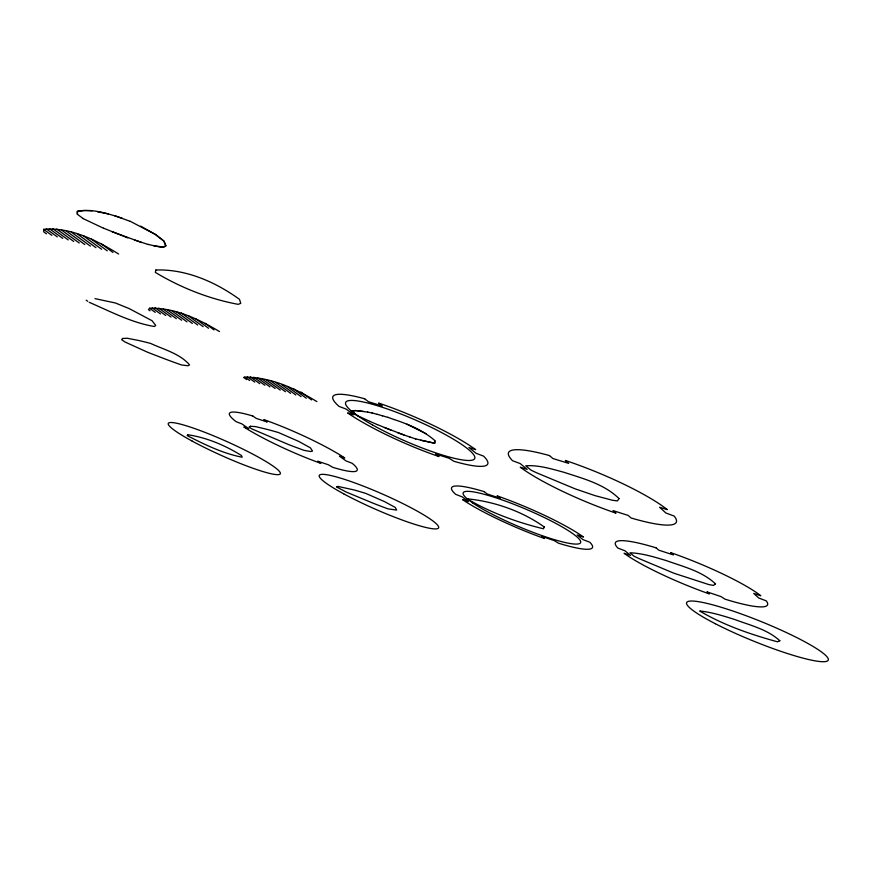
<?xml version="1.0" encoding="UTF-8"?>
<svg xmlns="http://www.w3.org/2000/svg" width="872" height="872" viewBox="0 0 872 872"><rect width="100%" height="100%" fill="white"/><g stroke="black" fill="none" stroke-linecap="round" stroke-linejoin="round"><path stroke-width="1.31" d="M77.488 214.283L77.51 211.438L84.072 210.555L92.258 210.806M434.725 440.6L434.583 443.183L420.74 440.284M219.472 331.545C198.445 318.923 174.564 307.5 149.548 308.241L148.513 309.702L150.06 310.813M316.863 401.589C295.314 388.476 269.372 376.344 243.67 377.413L246.623 379.549M46.478 233.838L43.785 231.898L43.6 229.358C70.403 226.905 96.585 240.258 118.625 254.025M363.461 411.421L355.874 410.625L351.46 411.181L357.084 415.454M367.679 412.129L355.634 410.505L351.187 411.072L356.921 415.421L370.099 421.449M97.49 211.765L108.324 213.913M153.788 245.762L163.391 247.027L165.702 245.697L163.74 240.999L155.249 234.394L130.19 221.27M367.483 412.009L372.18 413.034M95.015 298.627L115.518 303.02L129.274 308.644L152.044 320.711L155.728 325.42L154.366 326.499C131.596 322.727 110.33 311.435 89.238 302.322M148.033 244.378L159.358 246.961L163.674 247.179L166.007 245.839L164.034 241.108L155.456 234.426L140.632 226.131M372.006 412.914L377.293 414.385M415.617 438.889L434.845 443.314L434.986 440.698C423.302 430.397 408.685 424.402 394.079 419.497M377.129 414.276L382.557 415.846M382.405 415.748L387.964 417.416M148.218 244.52L134.539 240.029M114.744 215.711L130.211 221.357M121.971 218.153C107.67 213.618 92.378 208.321 77.205 211.286L77.183 214.174L83.167 218.545M409.786 436.937L415.748 438.987M141.645 242.503L111.987 231.68M409.884 437.025L397.806 432.763M387.855 417.317L394.177 419.585M403.943 434.975L384.432 427.476M127.803 237.882L103.594 228.213M391.277 430.278L377.445 424.61M103.637 228.3L82.993 218.534M406.995 424.184L426.343 433.875M370.077 421.492L377.456 424.653M86.175 300.197L87.712 301.265M149.548 308.241L155.26 312.361M244.76 376.955L249.654 380.497M43.6 229.358L51.873 235.353M152.306 308.001L160.492 313.931M247.19 376.65L254.7 382.078M49.399 228.682L62.751 238.394M158.813 308.198L171.021 317.07M253.752 377.184L264.859 385.271M46.325 228.911L57.301 236.868M155.074 307.762L165.745 315.49M250.253 376.769L259.769 383.669M52.832 228.715L68.234 239.92M163.195 309.102L176.318 318.651M257.469 377.761L269.971 386.874M61.454 229.979L79.254 243.005M171.882 310.792L186.968 321.833M266.113 379.745L280.25 390.1M56.724 229.053L73.728 241.468M167.446 309.887L181.627 320.242M261.469 378.524L275.105 388.476M66.119 230.862L84.802 244.563M176.493 311.816L192.331 323.436M270.909 381.075L285.417 391.713M77.259 233.892L95.975 247.692M188.581 315.937L203.121 326.651M281.645 384.53L295.826 394.983M71.275 232.072L90.372 246.122M181.289 312.961L197.715 325.038M275.857 382.503L290.616 393.348M83.734 236.061L101.599 249.261M195.862 318.901L208.55 328.275M287.368 386.514L301.047 396.618M100.869 243.473L112.924 252.433M300.938 392.029L311.577 399.921M91.309 239.037L107.245 250.842M205.116 323.327L214 329.91M293.657 388.901L306.301 398.264M155.848 270.015L155.336 272.391C180.537 287.586 209.127 298.943 238.165 304.339L240.759 303.358L239.495 299.347C215.646 282.059 185.889 268.892 155.848 270.015M544.27 526.993L543.441 528.77C516.943 522.383 490.522 512.627 467.076 498.828C494.315 501.455 522.001 511.101 544.27 526.993M187.622 434.725L187.175 435.597C204.539 444.513 222.981 453.527 242.187 457.222L241.391 455.467C225.063 445.341 206.729 437.548 187.622 434.725M619.033 498.577L617.474 500.92L612.569 500.288L594.955 495.623L574.997 488.789L536.443 472.722L530.972 470.117L525.772 465.779C538.689 464.929 551.398 468.929 563.748 472.232C583.096 478.575 604.078 483.949 619.033 498.577M122.538 338.478L121.688 339.72L125.023 342.009L147.793 352.332L165.059 358.981A187.295 30.171 25.1 0 0 181.55 364.976L188.058 365.75L189.551 364.878C179.828 353.531 163.914 349.639 150.638 343.437A166.149 24.133 24.2 0 0 138.256 340.407L127.356 338.26L122.538 338.478M715.509 583.891L713.46 585.406L708.729 584.545L673.871 573.209L639.023 558.571L634.151 556.271L629.966 552.783C642.446 553.251 654.534 557.11 666.437 560.642C683.419 566.702 702.069 571.215 715.509 583.891M250.406 426.266L249.076 427.008L251.834 428.904L288.578 444.567A168.1 24.689 24.3 0 0 304.034 450.344L310.661 451.533L312.525 451.097L310.41 447.848L298.649 441.374L278.528 432.567A151.717 20.034 23.7 0 0 266.429 429.22L255.605 426.626L250.406 426.266M779.83 640.767L777.53 641.814C750.716 634.478 723.575 625.126 699.704 611.01C711.748 612.166 723.357 615.937 734.845 619.545C750.302 625.333 767.393 629.366 779.83 640.767M338.053 486.434L336.45 486.881L346.238 492.059L373.292 503.275A155.837 21.19 23.8 0 0 387.986 508.856L396.673 510.087L395.288 507.482L384.661 501.673L365.88 493.443A142.114 17.396 23.4 0 0 354.087 489.955L338.053 486.434M364.703 398.798L363.046 398.341A84.453 14.017 23.5 0 0 339.099 406.428L346.075 409.044L353.749 414.843L347.612 412.914L348.735 413.699A84.453 14.017 23.5 0 0 437.275 455.98L439.041 456.579L435.717 453.996L449.091 458.269L454.007 461.321A84.453 14.017 23.5 0 0 483.557 456.111L476.101 453.32L468.918 447.521L475.676 449.636L474.586 448.84A84.453 14.017 23.5 0 0 380.454 403.692L378.59 403.071L382.318 405.992L368.464 401.73L364.703 398.798M549.491 455.598L547.583 455.053A90.852 15.74 22.5 0 0 512.529 460.71L520.213 463.577L527.168 469.376L520.235 467.196L521.293 467.981A90.852 15.74 22.5 0 0 614.019 512.474L615.992 513.15L613.038 510.589L628.145 515.407L631.066 517.968L632.919 518.513A90.852 15.74 22.5 0 0 674.121 516.05L665.881 512.987L659.592 507.232L667.287 509.64L666.284 508.845A90.852 15.74 22.5 0 0 567.41 461.146L565.318 460.46L568.653 463.381L552.87 458.519L549.491 455.598M252.826 416.031L251.528 415.639A69.945 9.668 24 0 0 236.116 421.667L241.817 423.868L248.771 428.621L243.844 426.986L244.847 427.629A69.945 9.668 24 0 0 319.403 462.836L320.82 463.337L317.757 461.212L328.439 464.798L332.777 467.327A69.945 9.668 24 0 0 352.125 463.272L346.108 460.95L339.448 456.198L344.767 457.964L343.786 457.32A69.945 9.668 24 0 0 265.306 420.141L263.813 419.617L267.203 421.993L256.237 418.397L252.826 416.031M484.145 491.634L482.587 491.154A76.529 11.292 23 0 0 455.707 494.37L462.149 496.844L468.395 501.564L462.618 499.645L463.555 500.288A76.529 11.292 23 0 0 542.809 537.926L544.455 538.504L541.741 536.4L554.276 540.607L558.483 543.191A76.529 11.292 23 0 0 589.81 542.242L582.976 539.626L577.177 534.939L583.477 537.021L582.572 536.378A76.529 11.292 23 0 0 498.871 496.484L497.149 495.885L500.147 498.239L487.175 493.988L484.145 491.634M656.06 547.823L654.294 547.289A82.175 12.459 22.2 0 0 617.888 548.063L624.908 550.755L630.511 555.41L624.069 553.273L624.941 553.916A82.175 12.459 22.2 0 0 707.508 593.276L709.328 593.919L706.941 591.859L720.926 596.557L725.003 599.162A82.175 12.459 22.2 0 0 766.237 600.863L758.76 598.007L753.746 593.418L760.82 595.761L760.003 595.118A82.175 12.459 22.2 0 0 672.595 553.273L670.677 552.608L673.326 554.919L658.752 550.156L656.06 547.823M473.016 503.166L466.509 498.228A63.765 9.407 23 0 1 527.669 509.946A63.765 9.407 23 0 1 572.348 543.823A63.765 9.407 23 0 1 473.016 503.166M343.71 493.835A65.204 8.36 23.7 0 0 438.42 528.116A65.204 8.36 23.7 0 0 354.697 482.87A65.204 8.36 23.7 0 0 343.71 493.835M372.42 424.882A70.359 11.674 23.5 0 0 474.542 458.825A70.359 11.674 23.5 0 0 383.571 407.693A70.359 11.674 23.5 0 0 372.42 424.882M715.312 623.72A76.387 10.475 22.1 0 0 827.953 660.573A76.387 10.475 22.1 0 0 729.243 609.811A76.387 10.475 22.1 0 0 715.312 623.72M192.156 441.09A61.454 7.466 24.2 0 0 280.163 473.997A61.454 7.466 24.2 0 0 200.418 430.648A61.454 7.466 24.2 0 0 192.156 441.09"/></g></svg>
